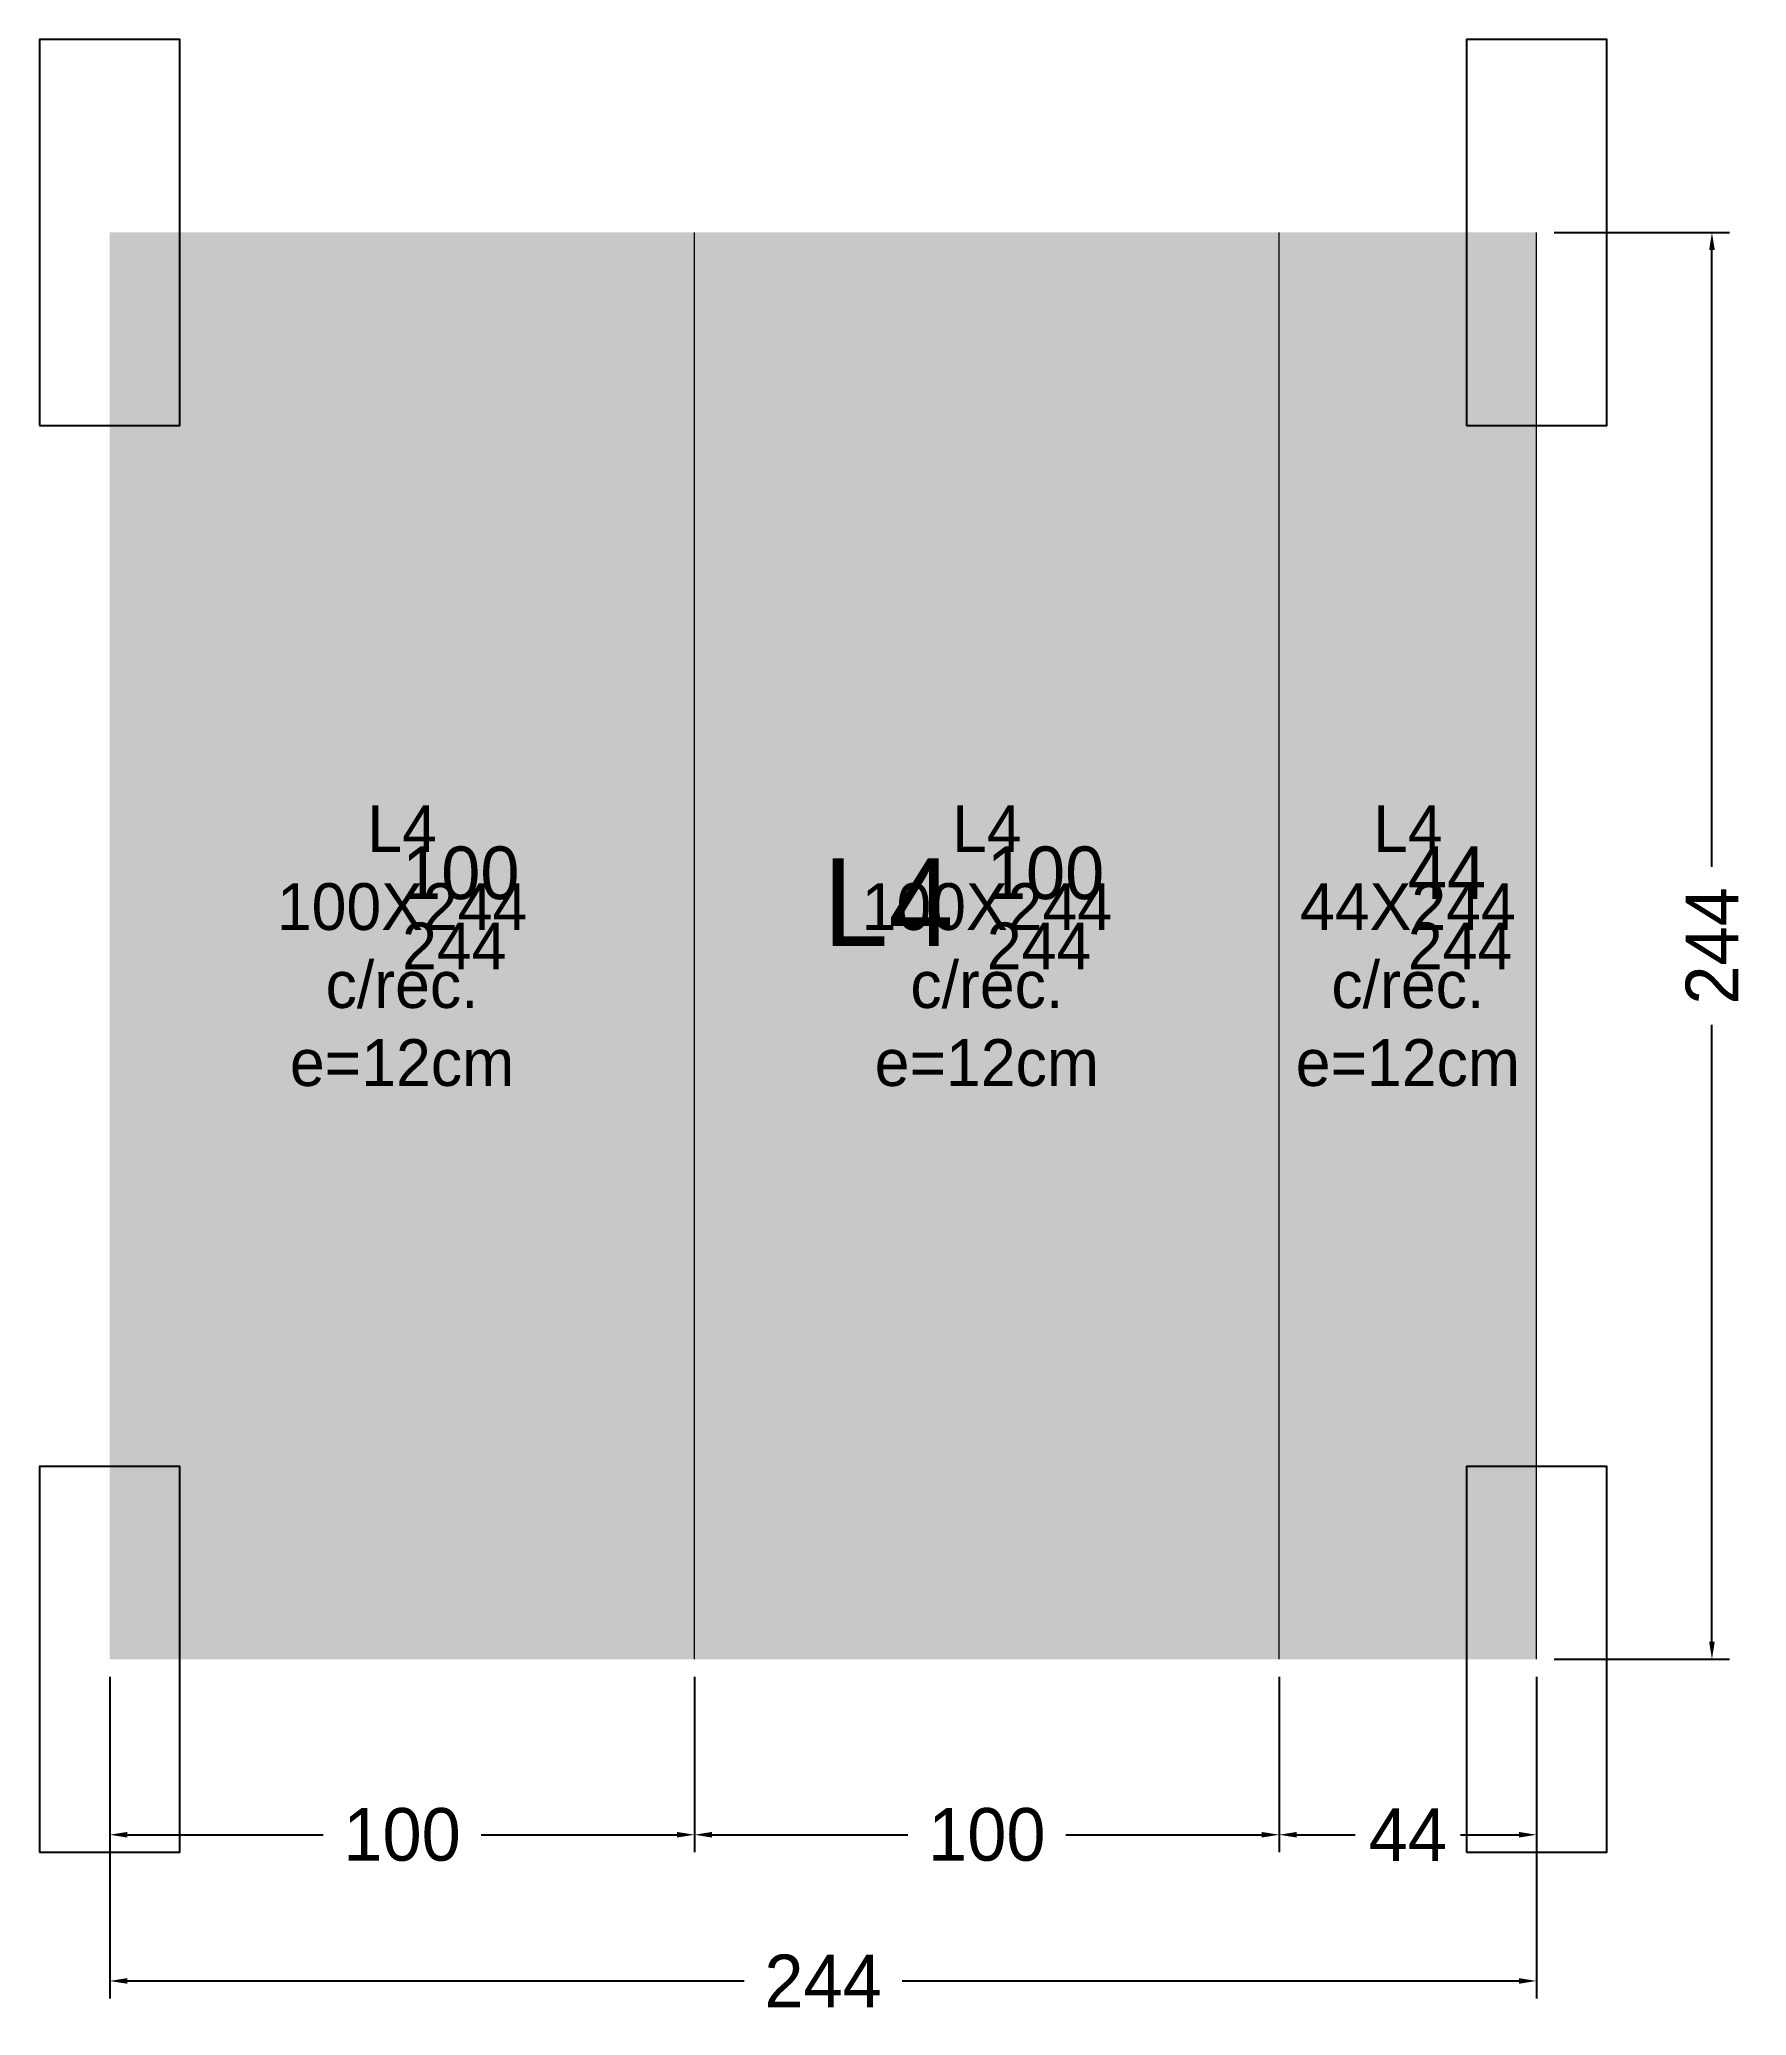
# Model space of a CAD drawing. Extents: x -10500 to 280, y -61 to 277.
# Drawn here: x -12 to 279.9, y -60.9 to 277 of the extents above; entities outside this region: 2.
import ezdxf

# ---------------------------------------------------------------- set-up
doc = ezdxf.new("R2010")
doc.units = 0
for name, color, linetype in [('COTA', 241, 'Continuous'), ('Hachura', 251, 'Continuous'), ('Painéis', 200, 'Continuous'), ('Pilares', 7, 'Continuous')]:
    doc.layers.add(name, color=color, linetype=linetype)
doc.dimstyles.new('COTA PAINEL-50', dxfattribs={"dimtxt": 9, "dimasz": 3, "dimexe": 3, "dimexo": 3, "dimgap": 3, "dimtad": 1, "dimdec": 1, "dimcen": 2.5, "dimclrd": 4, "dimclre": 4, "dimclrt": 240, "dimazin": 3, "dimtfac": 1, "dimtmove": 0, "dimatfit": 3})

# ---------------------------------------------------------------- blocks, each defined once
blk = doc.blocks.new('_CLOSEDFILLED')
at = {"color": 0, "linetype": 'BYBLOCK'}
blk.add_solid([(-1, 0.16), (0, 0), (-1, -0.16)], dxfattribs=at)
blk = doc.blocks.new('*D1')
at = {"color": 4}
for p, q in [((0, -3), (0, -33)), ((100, -3), (100, -33)), ((3, -30), (36.5, -30)), ((63.5, -30), (97, -30))]:
    blk.add_line(p, q, dxfattribs=at)
at = {"layer": 'Defpoints'}
for p in [(0, 0), (100, 0), (0, -30)]:
    blk.add_point(p, dxfattribs=at)
at = {"layer": 'Painéis', "color": 4, "xscale": 3, "yscale": 3, "rotation": 180}
blk.add_blockref('_CLOSEDFILLED', (0, -30), dxfattribs=at)
at = {"layer": 'Painéis', "color": 4, "xscale": 3, "yscale": 3}
blk.add_blockref('_CLOSEDFILLED', (100, -30), dxfattribs=at)
at = {"layer": 'Painéis', "color": 240, "insert": (50, -30), "char_height": 9, "attachment_point": 5}
blk.add_mtext('100', dxfattribs=at)
blk = doc.blocks.new('*D2')
at = {"color": 4}
for p, q in [((100, -3), (100, -33)), ((200, -3), (200, -33)), ((103, -30), (136.5, -30)), ((163.5, -30), (197, -30))]:
    blk.add_line(p, q, dxfattribs=at)
at = {"layer": 'Defpoints'}
for p in [(100, 0), (200, 0), (100, -30)]:
    blk.add_point(p, dxfattribs=at)
at = {"layer": 'Painéis', "color": 4, "xscale": 3, "yscale": 3, "rotation": 180}
blk.add_blockref('_CLOSEDFILLED', (100, -30), dxfattribs=at)
at = {"layer": 'Painéis', "color": 4, "xscale": 3, "yscale": 3}
blk.add_blockref('_CLOSEDFILLED', (200, -30), dxfattribs=at)
at = {"layer": 'Painéis', "color": 240, "insert": (150, -30), "char_height": 9, "attachment_point": 5}
blk.add_mtext('100', dxfattribs=at)
blk = doc.blocks.new('*D3')
at = {"color": 4}
for p, q in [((200, -3), (200, -33)), ((244, -3), (244, -33)), ((203, -30), (213, -30)), ((231, -30), (241, -30))]:
    blk.add_line(p, q, dxfattribs=at)
at = {"layer": 'Defpoints'}
for p in [(200, 0), (244, 0), (200, -30)]:
    blk.add_point(p, dxfattribs=at)
at = {"layer": 'Painéis', "color": 4, "xscale": 3, "yscale": 3, "rotation": 180}
blk.add_blockref('_CLOSEDFILLED', (200, -30), dxfattribs=at)
at = {"layer": 'Painéis', "color": 4, "xscale": 3, "yscale": 3}
blk.add_blockref('_CLOSEDFILLED', (244, -30), dxfattribs=at)
at = {"layer": 'Painéis', "color": 240, "insert": (222, -30), "char_height": 9, "attachment_point": 5}
blk.add_mtext('44', dxfattribs=at)
blk = doc.blocks.new('*D4')
at = {"color": 4}
for p, q in [((0, -3), (0, -58)), ((244, -3), (244, -58)), ((3, -55), (108.5, -55)), ((135.5, -55), (241, -55))]:
    blk.add_line(p, q, dxfattribs=at)
at = {"layer": 'Defpoints'}
for p in [(0, 0), (244, 0), (0, -55)]:
    blk.add_point(p, dxfattribs=at)
at = {"layer": 'Painéis', "color": 4, "xscale": 3, "yscale": 3, "rotation": 180}
blk.add_blockref('_CLOSEDFILLED', (0, -55), dxfattribs=at)
at = {"layer": 'Painéis', "color": 4, "xscale": 3, "yscale": 3}
blk.add_blockref('_CLOSEDFILLED', (244, -55), dxfattribs=at)
at = {"layer": 'Painéis', "color": 240, "insert": (122, -55), "char_height": 9, "attachment_point": 5}
blk.add_mtext('244', dxfattribs=at)
blk = doc.blocks.new('*D5')
at = {"color": 4}
for p, q in [((247, 244), (277, 244)), ((274, 135.5), (274, 241)), ((274, 3), (274, 108.5)), ((247, 0), (277, 0))]:
    blk.add_line(p, q, dxfattribs=at)
at = {"layer": 'Defpoints'}
for p in [(244, 244), (244, 0), (274, 0)]:
    blk.add_point(p, dxfattribs=at)
at = {"layer": 'Painéis', "color": 4, "xscale": 3, "yscale": 3}
for p, rotation in [((274, 244), 90), ((274, 0), 270)]:
    blk.add_blockref('_CLOSEDFILLED', p, dxfattribs=dict(at, rotation=rotation))
at = {"layer": 'Painéis', "color": 240, "insert": (274, 122), "char_height": 9, "attachment_point": 5, "rotation": 90}
blk.add_mtext('244', dxfattribs=at)

msp = doc.modelspace()

# ---------------------------------------------------------------- hatches: boundary and pattern name
at = {"layer": 'Hachura'}
h = msp.add_hatch(color=7, dxfattribs=at)
h.dxf.hatch_style = 1
h.paths.add_polyline_path([(0, 0), (244, 0), (244, 244), (0, 244)])

# ---------------------------------------------------------------- linework, layer by layer
msp.add_line((-9500, 0), (-9490, 0))
at = {"layer": 'COTA'}
msp.add_line((-9500, 0), (-9490, 0), dxfattribs=at)
at = {"layer": 'Painéis', "lineweight": 18}
for p, q in [((100, 0), (100, 244)), ((200, 0), (200, 244)), ((244, 0), (244, 244))]:
    msp.add_line(p, q, dxfattribs=at)
at = {"layer": 'Pilares'}
for points in [[(-12, 211), (12, 211), (12, 277), (-12, 277), (-12, 211)], [(232, 211), (256, 211), (256, 277), (232, 277), (232, 211)], [(-12, -33), (12, -33), (12, 33), (-12, 33), (-12, -33)], [(232, -33), (256, -33), (256, 33), (232, 33), (232, -33)]]:
    msp.add_lwpolyline(points, dxfattribs=at)

# ---------------------------------------------------------------- texts
at = {"layer": 'COTA'}
for s, height, p in [('100', 9, (50, 130)), ('100', 9, (150, 130)), ('44', 9, (222, 130)), ('L4', 15, (122, 122)), ('244', 8, (50, 118)), ('244', 8, (150, 118)), ('244', 8, (222, 118))]:
    msp.add_text(s, height=height, dxfattribs=at).set_placement(p)
at = {"layer": 'COTA', "char_height": 8, "attachment_point": 5}
for s, insert in [('\\pxqc;L4^J100X244^Jc/rec.^Je=12cm', (50, 122)), ('\\pxqc;L4^J100X244^Jc/rec.^Je=12cm', (150, 122)), ('\\pxqc;L4^J44X244^Jc/rec.^Je=12cm', (222, 122))]:
    msp.add_mtext(s, dxfattribs=dict(at, insert=insert))

# ---------------------------------------------------------------- dimensions: what is measured, and where the dimension line sits
at = {"layer": 'Painéis'}
dim = msp.add_linear_dim(base=(274, 0), p1=(244, 0), p2=(244, 244), angle=90, dimstyle='COTA PAINEL-50', dxfattribs=at)
dim.commit()
dim.dimension.update_dxf_attribs({"geometry": '*D5', "text_midpoint": (274, 122)})
for base, p1, p2, picture, middle in [((0, -30), (0, 0), (100, 0), '*D1', (50, -30)), ((0, -55), (0, 0), (244, 0), '*D4', (122, -55)), ((100, -30), (100, 0), (200, 0), '*D2', (150, -30)), ((200, -30), (200, 0), (244, 0), '*D3', (222, -30))]:
    dim = msp.add_linear_dim(base=base, p1=p1, p2=p2, dimstyle='COTA PAINEL-50', dxfattribs=at)
    dim.commit()
    dim.dimension.update_dxf_attribs({"geometry": picture, "text_midpoint": middle})

doc.saveas('drawing.dxf')
